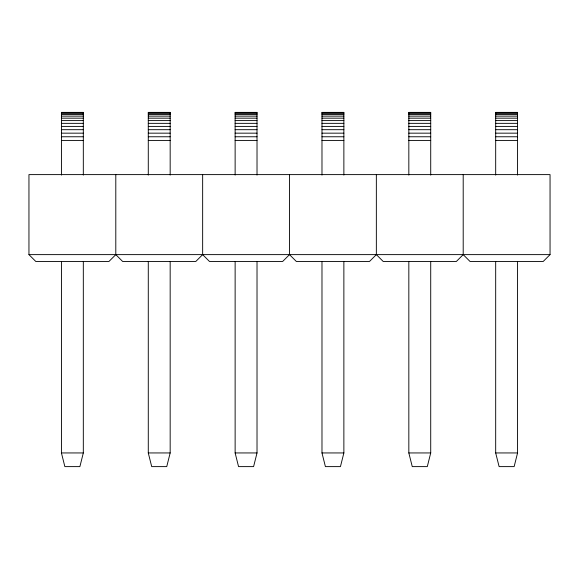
<?xml version="1.0" encoding="UTF-8"?>
<svg xmlns="http://www.w3.org/2000/svg" width="579" height="579" viewBox="0 0 579 579"><rect width="100%" height="100%" fill="white"/><g stroke="black" fill="none" stroke-linecap="round" stroke-linejoin="round"><path stroke-width="0.87" d="M83.318 261.462L83.318 452.944L79.895 466.616L64.855 466.616L61.432 452.944L61.432 261.462M170.168 261.462L170.168 452.944L166.745 466.616L151.705 466.616L148.282 452.944L148.282 261.462M257.018 261.462L257.018 452.944L253.595 466.616L238.555 466.616L235.132 452.944L235.132 261.462M343.868 261.462L343.868 452.944L340.445 466.616L325.405 466.616L321.982 452.944L321.982 261.462M430.718 261.462L430.718 452.944L427.295 466.616L412.255 466.616L408.832 452.944L408.832 261.462M517.568 261.462L517.568 452.944L514.145 466.616L499.105 466.616L495.682 452.944L495.682 261.462M115.8 174.612L115.8 254.622L108.961 261.462L35.789 261.462L28.95 254.622L28.95 174.612L550.05 174.612L550.05 254.622L543.211 261.462L470.039 261.462L463.2 254.622L463.2 174.612M202.65 174.612L202.65 254.622L195.811 261.462L122.639 261.462L115.8 254.622M289.5 174.612L289.5 254.622L282.661 261.462L209.489 261.462L202.65 254.622M376.35 174.612L376.35 254.622L369.511 261.462L296.339 261.462L289.5 254.622M463.2 254.622L456.361 261.462L383.189 261.462L376.35 254.622M61.432 112.623L83.318 112.623M148.282 112.623L170.168 112.623M235.132 112.623L257.018 112.623M321.982 112.623L343.868 112.623M408.832 112.623L430.718 112.623M495.682 112.623L517.568 112.623M61.432 113.339L83.318 113.339M148.282 113.339L170.168 113.339M235.132 113.339L257.018 113.339M321.982 113.339L343.868 113.339M408.832 113.339L430.718 113.339M495.682 113.339L517.568 113.339M61.432 114.512L83.318 114.512M148.282 114.512L170.168 114.512M235.132 114.512L257.018 114.512M321.982 114.512L343.868 114.512M408.832 114.512L430.718 114.512M495.682 114.512L517.568 114.512M61.432 116.14L83.318 116.14M148.282 116.14L170.168 116.14M235.132 116.14L257.018 116.14M321.982 116.14L343.868 116.14M408.832 116.14L430.718 116.14M495.682 116.14L517.568 116.14M61.432 118.174L83.318 118.174M148.282 118.174L170.168 118.174M235.132 118.174L257.018 118.174M321.982 118.174L343.868 118.174M408.832 118.174L430.718 118.174M495.682 118.174L517.568 118.174M61.432 120.591L83.318 120.591M148.282 120.591L170.168 120.591M235.132 120.591L257.018 120.591M321.982 120.591L343.868 120.591M408.832 120.591L430.718 120.591M495.682 120.591L517.568 120.591M61.432 123.349L83.318 123.349M148.282 123.349L170.168 123.349M235.132 123.349L257.018 123.349M321.982 123.349L343.868 123.349M408.832 123.349L430.718 123.349M495.682 123.349L517.568 123.349M61.432 126.403L83.318 126.403M148.282 126.403L170.168 126.403M235.132 126.403L257.018 126.403M321.982 126.403L343.868 126.403M408.832 126.403L430.718 126.403M495.682 126.403L517.568 126.403M61.432 129.689L83.318 129.689M148.282 129.689L170.168 129.689M235.132 129.689L257.018 129.689M321.982 129.689L343.868 129.689M408.832 129.689L430.718 129.689M495.682 129.689L517.568 129.689M61.432 133.163L83.318 133.163M148.282 133.163L170.168 133.163M235.132 133.163L257.018 133.163M321.982 133.163L343.868 133.163M408.832 133.163L430.718 133.163M495.682 133.163L517.568 133.163M61.432 136.76L83.318 136.76M148.282 136.76L170.168 136.76M235.132 136.76L257.018 136.76M321.982 136.76L343.868 136.76M408.832 136.76L430.718 136.76M495.682 136.76L517.568 136.76M61.432 140.422L83.318 140.422M148.282 140.422L170.168 140.422M235.132 140.422L257.018 140.422M321.982 140.422L343.868 140.422M408.832 140.422L430.718 140.422M495.682 140.422L517.568 140.422M28.95 254.622L550.05 254.622M61.432 452.944L83.318 452.944M148.282 452.944L170.168 452.944M235.132 452.944L257.018 452.944M321.982 452.944L343.868 452.944M408.832 452.944L430.718 452.944M495.682 452.944L517.568 452.944M517.568 175.09L517.568 112.384L495.682 112.384L495.682 175.09M430.718 175.09L430.718 112.384L408.832 112.384L408.832 175.09M343.868 175.09L343.868 112.384L321.982 112.384L321.982 175.09M257.018 175.09L257.018 112.384L235.132 112.384L235.132 175.09M170.168 175.09L170.168 112.384L148.282 112.384L148.282 175.09M83.318 175.09L83.318 112.384L61.432 112.384L61.432 175.09"/></g></svg>
